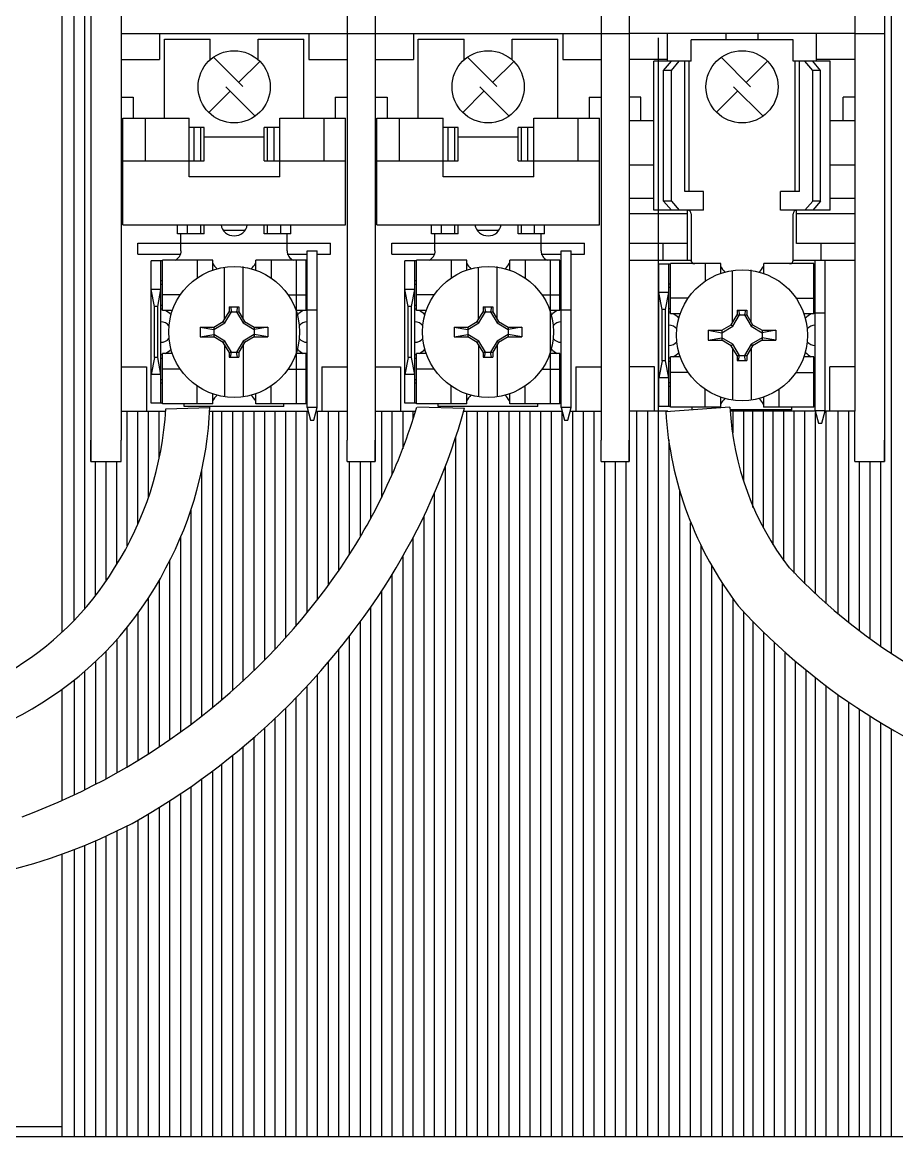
# Model space of a CAD drawing. Header units: inches. Extents: x 2 to 3359, y 2 to 2372.
# Drawn here: x 1812.7 to 1877.9, y 1817.7 to 1900.8 of the extents above; entities that cross this region are included whole.
import ezdxf

# ---------------------------------------------------------------- set-up
doc = ezdxf.new("R2010")
doc.units = ezdxf.units.IN
doc.header["$LTSCALE"] = 10
doc.header["$MEASUREMENT"] = 0
doc.layers.add('PSYMS', color=7, linetype='Continuous')

# ---------------------------------------------------------------- blocks, each defined once
blk = doc.blocks.new('E0919202')
for p, q in [((0.9527, 0.8585), (0.9527, 6.437)), ((0.9879, 0.8931), (0.9879, 6.437)), ((1.0191, 0.9273), (1.0191, 6.437)), ((3.3885, 0.7955), (3.3885, 6.437)), ((1.0369, 4.4845), (1.0369, 1.3595)), ((1.0369, 4.4845), (1.0369, 1.3595)), ((1.8719, 4.4845), (1.8719, 1.3595)), ((1.8719, 4.4845), (1.8719, 1.3595)), ((2.6179, 4.4845), (2.6179, 1.3595)), ((3.3685, 4.4845), (3.3685, 1.3595)), ((3.3685, 4.4845), (3.3685, 1.3595)), ((1.7899, 4.3369), (1.7899, 1.422)), ((2.5359, 4.3369), (2.5359, 1.422)), ((3.2815, 4.3369), (3.2815, 1.507)), ((1.1259, 3.0209), (1.1259, 1.422)), ((1.1259, 2.6157), (1.7899, 2.6157)), ((1.2389, 2.6157), (1.2389, 2.5395)), ((1.2528, 2.5994), (1.3871, 2.5994)), ((1.2528, 2.367), (1.2528, 2.5994)), ((1.3871, 2.5382), (1.3871, 2.5994)), ((1.5287, 2.5994), (1.6629, 2.5994)), ((1.5287, 2.5382), (1.5287, 2.5994)), ((1.6629, 2.367), (1.6629, 2.5994)), ((1.6769, 2.6157), (1.6769, 2.5395)), ((1.7899, 2.6157), (1.8719, 2.6157)), ((1.8719, 2.6157), (2.5359, 2.6157)), ((1.9849, 2.6157), (1.9849, 2.5395)), ((1.9988, 2.5994), (2.1331, 2.5994)), ((1.9988, 2.367), (1.9988, 2.5994)), ((2.1331, 2.5382), (2.1331, 2.5994)), ((2.2747, 2.5994), (2.4089, 2.5994)), ((2.2747, 2.5382), (2.2747, 2.5994)), ((2.4089, 2.367), (2.4089, 2.5994)), ((2.4229, 2.6157), (2.4229, 2.5395)), ((2.5359, 2.6157), (2.6179, 2.6157)), ((3.2819, 2.6158), (2.6179, 2.6158)), ((2.7048, -0.623), (2.7048, 2.6036)), ((2.7309, 2.5345), (2.7309, 2.6158)), ((3.0999, 2.597), (2.7999, 2.597)), ((2.7999, 2.5345), (2.7999, 2.597)), ((2.9029, 2.597), (2.9029, 2.6158)), ((2.9969, 2.597), (2.9969, 2.6158)), ((3.0999, 2.5345), (3.0999, 2.597)), ((3.1689, 2.5345), (3.1689, 2.6158)), ((3.2815, 2.6157), (3.3685, 2.6157)), ((1.1259, 2.5395), (1.2389, 2.5395)), ((1.4832, 2.46), (1.3969, 2.5463)), ((1.5331, 2.5339), (1.4706, 2.4717)), ((1.6769, 2.5395), (1.7899, 2.5395)), ((1.8719, 2.5395), (1.9849, 2.5395)), ((2.2292, 2.46), (2.1429, 2.5463)), ((2.2791, 2.5339), (2.2166, 2.4717)), ((2.4229, 2.5395), (2.5359, 2.5395)), ((2.7309, 2.5395), (2.6179, 2.5395)), ((2.6909, 2.097), (2.6909, 2.5345)), ((2.7999, 2.5345), (2.6909, 2.5345)), ((2.7194, 2.5074), (2.7421, 2.5345)), ((2.7421, 2.5074), (2.7655, 2.5345)), ((2.7817, 2.152), (2.7817, 2.5345)), ((2.7941, 2.152), (2.7941, 2.5345)), ((2.8884, 2.5462), (2.9748, 2.4595)), ((2.9621, 2.4724), (3.0246, 2.5346)), ((3.2089, 2.5345), (3.0999, 2.5345)), ((3.1058, 2.152), (3.1058, 2.5345)), ((3.1182, 2.152), (3.1182, 2.5345)), ((3.1578, 2.5074), (3.1343, 2.5345)), ((3.1804, 2.5074), (3.1578, 2.5345)), ((3.2819, 2.5395), (3.1689, 2.5395)), ((3.2089, 2.097), (3.2089, 2.5345)), ((2.7194, 2.1241), (2.7194, 2.5074)), ((2.7421, 2.5074), (2.7194, 2.5074)), ((2.7421, 2.1241), (2.7421, 2.5074)), ((3.1578, 2.1241), (3.1578, 2.5074)), ((3.1804, 2.5074), (3.1578, 2.5074)), ((3.1804, 2.1241), (3.1804, 2.5074)), ((1.5197, 2.3735), (1.4334, 2.4597)), ((2.2657, 2.3735), (2.1794, 2.4597)), ((2.925, 2.4595), (3.0115, 2.3735)), ((2.9641, 2.4737), (2.967, 2.4766)), ((1.1259, 2.4295), (1.1609, 2.4295)), ((1.1609, 2.4295), (1.1609, 2.367)), ((1.4457, 2.4466), (1.3832, 2.3844)), ((1.7549, 2.4295), (1.7549, 2.367)), ((1.7549, 2.4295), (1.7899, 2.4295)), ((1.8719, 2.4295), (1.9069, 2.4295)), ((1.9069, 2.4295), (1.9069, 2.367)), ((2.1917, 2.4466), (2.1292, 2.3844)), ((2.5009, 2.4295), (2.5009, 2.367)), ((2.5009, 2.4295), (2.5359, 2.4295)), ((2.6529, 2.4295), (2.6179, 2.4295)), ((2.6529, 2.3595), (2.6529, 2.4295)), ((2.8747, 2.3851), (2.9372, 2.4473)), ((2.9329, 2.4424), (2.9358, 2.4454)), ((3.2469, 2.3595), (3.2469, 2.4295)), ((3.2819, 2.4295), (3.2469, 2.4295)), ((1.1307, 2.367), (1.326, 2.367)), ((1.1307, 2.0545), (1.1307, 2.367)), ((1.1966, 2.367), (1.1966, 2.242)), ((1.326, 2.1951), (1.326, 2.367)), ((1.5921, 2.1951), (1.5921, 2.367)), ((1.5921, 2.367), (1.785, 2.367)), ((1.7215, 2.367), (1.7215, 2.242)), ((1.785, 2.0545), (1.785, 2.367)), ((1.8767, 2.0545), (1.8767, 2.367)), ((1.8767, 2.367), (2.072, 2.367)), ((1.9426, 2.367), (1.9426, 2.242)), ((2.072, 2.1951), (2.072, 2.367)), ((2.3381, 2.367), (2.531, 2.367)), ((2.3381, 2.1951), (2.3381, 2.367)), ((2.4675, 2.367), (2.4675, 2.242)), ((2.531, 2.0545), (2.531, 2.367)), ((2.6909, 2.3595), (2.6179, 2.3595)), ((3.2819, 2.3595), (3.2089, 2.3595)), ((1.37, 2.3398), (1.326, 2.3398)), ((1.3407, 2.242), (1.3407, 2.3398)), ((1.3602, 2.242), (1.3602, 2.3398)), ((1.37, 2.242), (1.37, 2.3398)), ((1.5458, 2.242), (1.5458, 2.3398)), ((1.5921, 2.3398), (1.5458, 2.3398)), ((1.5555, 2.242), (1.5555, 2.3398)), ((1.575, 2.242), (1.575, 2.3398)), ((2.116, 2.3398), (2.072, 2.3398)), ((2.0867, 2.242), (2.0867, 2.3398)), ((2.1062, 2.242), (2.1062, 2.3398)), ((2.116, 2.242), (2.116, 2.3398)), ((2.2918, 2.242), (2.2918, 2.3398)), ((2.3381, 2.3398), (2.2918, 2.3398)), ((2.3015, 2.242), (2.3015, 2.3398)), ((2.321, 2.242), (2.321, 2.3398)), ((1.5458, 2.3117), (1.37, 2.3117)), ((2.2918, 2.3117), (2.116, 2.3117)), ((1.1307, 2.242), (1.37, 2.242)), ((1.5458, 2.242), (1.785, 2.242)), ((1.8767, 2.242), (2.116, 2.242)), ((2.2918, 2.242), (2.531, 2.242)), ((2.6909, 2.2295), (2.6179, 2.2295)), ((3.2819, 2.2295), (3.2089, 2.2295)), ((1.5921, 2.1951), (1.326, 2.1951)), ((2.3381, 2.1951), (2.072, 2.1951)), ((2.6909, 2.1315), (2.6179, 2.1315)), ((2.8369, 2.152), (2.7817, 2.152)), ((2.8369, 2.097), (2.8369, 2.152)), ((3.0629, 2.097), (3.0629, 2.152)), ((3.1182, 2.152), (3.0629, 2.152)), ((3.2819, 2.1315), (3.2089, 2.1315)), ((2.8369, 2.097), (2.6909, 2.097)), ((2.7421, 2.1241), (2.7194, 2.1241)), ((2.7194, 2.1241), (2.7421, 2.097)), ((2.7421, 2.1241), (2.7655, 2.097)), ((2.7899, 1.9495), (2.7899, 2.097)), ((3.2089, 2.097), (3.0629, 2.097)), ((3.1099, 1.9995), (3.1099, 2.097)), ((3.1578, 2.1241), (3.1343, 2.097)), ((3.1804, 2.1241), (3.1578, 2.1241)), ((3.1804, 2.1241), (3.1578, 2.097)), ((2.7899, 2.087), (2.6179, 2.087)), ((2.7999, 2.087), (2.7999, 1.95)), ((3.0999, 1.95), (3.0999, 2.087)), ((3.2819, 2.087), (3.1099, 2.087)), ((1.1307, 2.0545), (1.785, 2.0545)), ((1.2918, 2.0281), (1.2918, 2.0545)), ((1.3211, 2.0281), (1.3211, 2.0545)), ((1.3602, 2.0281), (1.3602, 2.0545)), ((1.37, 2.0281), (1.37, 2.0545)), ((1.4896, 2.0376), (1.4261, 2.0376)), ((1.5458, 2.0281), (1.5458, 2.0545)), ((1.5555, 2.0281), (1.5555, 2.0545)), ((1.5946, 2.0281), (1.5946, 2.0545)), ((1.6239, 2.0281), (1.6239, 2.0545)), ((1.8767, 2.0545), (2.531, 2.0545)), ((2.0378, 2.0281), (2.0378, 2.0545)), ((2.0671, 2.0281), (2.0671, 2.0545)), ((2.1062, 2.0281), (2.1062, 2.0545)), ((2.116, 2.0281), (2.116, 2.0545)), ((2.2356, 2.0376), (2.1721, 2.0376)), ((2.2918, 2.0281), (2.2918, 2.0545)), ((2.3015, 2.0281), (2.3015, 2.0545)), ((2.3406, 2.0281), (2.3406, 2.0545)), ((2.3699, 2.0281), (2.3699, 2.0545)), ((1.1747, 2.0001), (1.7411, 2.0001)), ((1.1747, 1.968), (1.1747, 2.0001)), ((1.37, 2.0281), (1.2918, 2.0281)), ((1.3016, 1.978), (1.3016, 2.0281)), ((1.6239, 2.0281), (1.5458, 2.0281)), ((1.6141, 1.978), (1.6141, 2.0281)), ((1.7411, 1.968), (1.7411, 2.0001)), ((1.9207, 2.0001), (2.4871, 2.0001)), ((1.9207, 1.968), (1.9207, 2.0001)), ((2.116, 2.0281), (2.0378, 2.0281)), ((2.0476, 1.978), (2.0476, 2.0281)), ((2.3699, 2.0281), (2.2918, 2.0281)), ((2.3601, 1.978), (2.3601, 2.0281)), ((2.4871, 1.968), (2.4871, 2.0001)), ((2.7899, 1.9995), (2.6179, 1.9995)), ((2.7179, 1.9495), (2.7179, 1.9995)), ((3.2819, 1.9995), (3.1099, 1.9995)), ((3.1819, 1.9495), (3.1819, 1.9995)), ((1.1747, 1.968), (1.3016, 1.968)), ((1.6141, 1.968), (1.6727, 1.968)), ((1.6727, 1.5175), (1.6727, 1.978)), ((1.6727, 1.978), (1.702, 1.978)), ((1.702, 1.5175), (1.702, 1.978)), ((1.702, 1.968), (1.7411, 1.968)), ((1.9207, 1.968), (2.0476, 1.968)), ((2.3601, 1.968), (2.4187, 1.968)), ((2.4187, 1.5175), (2.4187, 1.978)), ((2.4187, 1.978), (2.448, 1.978)), ((2.448, 1.5175), (2.448, 1.978)), ((2.448, 1.968), (2.4871, 1.968)), ((1.2137, 1.5305), (1.2137, 1.9481)), ((1.2473, 1.9481), (1.2137, 1.9481)), ((1.243, 1.5305), (1.243, 1.9481)), ((1.395, 1.9506), (1.2473, 1.9506)), ((1.2473, 1.8025), (1.2473, 1.9506)), ((1.3492, 1.9506), (1.3492, 1.8979)), ((1.395, 1.9212), (1.395, 1.9506)), ((1.4847, 1.7783), (1.4847, 1.9316)), ((1.669, 1.9506), (1.5213, 1.9506)), ((1.5213, 1.9212), (1.5213, 1.9506)), ((1.5671, 1.9506), (1.5671, 1.8979)), ((1.6404, 1.9495), (1.6404, 1.5286)), ((1.669, 1.8025), (1.669, 1.9506)), ((1.6727, 1.9481), (1.669, 1.9481)), ((1.9597, 1.5305), (1.9597, 1.9481)), ((1.9933, 1.9481), (1.9597, 1.9481)), ((1.989, 1.5305), (1.989, 1.9481)), ((1.9933, 1.8025), (1.9933, 1.9506)), ((2.141, 1.9506), (1.9933, 1.9506)), ((2.0952, 1.9506), (2.0952, 1.8979)), ((2.141, 1.9212), (2.141, 1.9506)), ((2.2307, 1.7783), (2.2307, 1.9316)), ((2.415, 1.9506), (2.2673, 1.9506)), ((2.2673, 1.9212), (2.2673, 1.9506)), ((2.3131, 1.9506), (2.3131, 1.8979)), ((2.3864, 1.9495), (2.3864, 1.5286)), ((2.415, 1.8025), (2.415, 1.9506)), ((2.4187, 1.9481), (2.415, 1.9481)), ((2.7999, 1.9495), (2.6179, 1.9495)), ((2.7058, 1.521), (2.7058, 1.9385)), ((2.7394, 1.9385), (2.7058, 1.9385)), ((2.7351, 1.521), (2.7351, 1.9385)), ((2.7394, 1.793), (2.7394, 1.941)), ((2.8871, 1.941), (2.7394, 1.941)), ((2.8413, 1.941), (2.8413, 1.8884)), ((2.8871, 1.9117), (2.8871, 1.941)), ((3.0134, 1.9117), (3.0134, 1.941)), ((3.1611, 1.941), (3.0134, 1.941)), ((3.2819, 1.9495), (3.0999, 1.9495)), ((3.1611, 1.793), (3.1611, 1.941)), ((3.1648, 1.9385), (3.1611, 1.9385)), ((3.1648, 1.508), (3.1648, 1.9495)), ((3.1941, 1.508), (3.1941, 1.9495)), ((1.4298, 1.7767), (1.4298, 1.9299)), ((2.1758, 1.7767), (2.1758, 1.9299)), ((2.9218, 1.7671), (2.9218, 1.9204)), ((2.9768, 1.7688), (2.9768, 1.922)), ((1.2473, 1.8895), (1.243, 1.8895)), ((1.2473, 1.8795), (1.243, 1.8795)), ((1.6727, 1.8895), (1.669, 1.8895)), ((1.6727, 1.8795), (1.669, 1.8795)), ((1.9933, 1.8895), (1.989, 1.8895)), ((1.9933, 1.8795), (1.989, 1.8795)), ((2.4187, 1.8895), (2.415, 1.8895)), ((2.4187, 1.8795), (2.415, 1.8795)), ((2.7394, 1.88), (2.7351, 1.88)), ((2.7394, 1.87), (2.7351, 1.87)), ((3.1648, 1.88), (3.1611, 1.88)), ((3.1648, 1.87), (3.1611, 1.87)), ((1.2235, 1.8148), (1.2137, 1.8648)), ((1.243, 1.8648), (1.2137, 1.8648)), ((1.2333, 1.8148), (1.243, 1.8648)), ((1.2998, 1.8485), (1.2473, 1.8485)), ((1.6159, 1.8485), (1.6684, 1.8485)), ((1.9695, 1.8148), (1.9597, 1.8648)), ((1.989, 1.8648), (1.9597, 1.8648)), ((1.9793, 1.8148), (1.989, 1.8648)), ((2.0458, 1.8485), (1.9933, 1.8485)), ((2.3619, 1.8485), (2.4144, 1.8485)), ((2.7155, 1.8053), (2.7058, 1.8552)), ((2.7351, 1.8552), (2.7058, 1.8552)), ((2.7253, 1.8053), (2.7351, 1.8552)), ((2.7918, 1.839), (2.7394, 1.839)), ((3.108, 1.839), (3.1605, 1.839)), ((1.2235, 1.6648), (1.2235, 1.8148)), ((1.2333, 1.8148), (1.2235, 1.8148)), ((1.2333, 1.6648), (1.2333, 1.8148)), ((1.2473, 1.817), (1.243, 1.817)), ((1.2473, 1.8071), (1.243, 1.8071)), ((1.2766, 1.8025), (1.2473, 1.8025)), ((1.4432, 1.8134), (1.4719, 1.8134)), ((1.4432, 1.8134), (1.4432, 1.7992)), ((1.4475, 1.8134), (1.4499, 1.7992)), ((1.4676, 1.8134), (1.4652, 1.7992)), ((1.4719, 1.8134), (1.4719, 1.7992)), ((1.669, 1.8025), (1.6397, 1.8025)), ((1.6727, 1.817), (1.669, 1.817)), ((1.6727, 1.8071), (1.669, 1.8071)), ((1.702, 1.804), (1.6727, 1.804)), ((1.9695, 1.6648), (1.9695, 1.8148)), ((1.9793, 1.8148), (1.9695, 1.8148)), ((1.9793, 1.6648), (1.9793, 1.8148)), ((1.9933, 1.817), (1.989, 1.817)), ((1.9933, 1.8071), (1.989, 1.8071)), ((2.0226, 1.8025), (1.9933, 1.8025)), ((2.1892, 1.8134), (2.2179, 1.8134)), ((2.1892, 1.8134), (2.1892, 1.7992)), ((2.1935, 1.8134), (2.1959, 1.7992)), ((2.2136, 1.8134), (2.2112, 1.7992)), ((2.2179, 1.8134), (2.2179, 1.7992)), ((2.415, 1.8025), (2.3857, 1.8025)), ((2.4187, 1.817), (2.415, 1.817)), ((2.4187, 1.8071), (2.415, 1.8071)), ((2.448, 1.804), (2.4187, 1.804)), ((2.7155, 1.6552), (2.7155, 1.8053)), ((2.7253, 1.8053), (2.7155, 1.8053)), ((2.7253, 1.6552), (2.7253, 1.8053)), ((2.7394, 1.8075), (2.7351, 1.8075)), ((2.9353, 1.8038), (2.964, 1.8038)), ((2.9353, 1.8038), (2.9353, 1.7896)), ((2.9395, 1.8038), (2.942, 1.7896)), ((2.9597, 1.8038), (2.9572, 1.7896)), ((2.964, 1.8038), (2.964, 1.7896)), ((3.1648, 1.8075), (3.1611, 1.8075)), ((1.398, 1.7541), (1.4261, 1.7706)), ((1.4261, 1.7706), (1.4432, 1.7992)), ((1.4261, 1.7706), (1.431, 1.7662)), ((1.431, 1.7662), (1.4499, 1.7992)), ((1.4432, 1.7992), (1.4719, 1.7992)), ((1.4652, 1.7992), (1.4841, 1.7662)), ((1.4719, 1.7992), (1.4884, 1.7706)), ((1.4884, 1.7706), (1.4841, 1.7662)), ((1.4884, 1.7706), (1.5171, 1.7541)), ((2.144, 1.7541), (2.1721, 1.7706)), ((2.1721, 1.7706), (2.1892, 1.7992)), ((2.1721, 1.7706), (2.177, 1.7662)), ((2.177, 1.7662), (2.1959, 1.7992)), ((2.1892, 1.7992), (2.2179, 1.7992)), ((2.2112, 1.7992), (2.2301, 1.7662)), ((2.2179, 1.7992), (2.2344, 1.7706)), ((2.2344, 1.7706), (2.2301, 1.7662)), ((2.2344, 1.7706), (2.2631, 1.7541)), ((2.7394, 1.7975), (2.7351, 1.7975)), ((2.7686, 1.793), (2.7394, 1.793)), ((2.9182, 1.761), (2.9353, 1.7896)), ((2.9231, 1.7566), (2.942, 1.7896)), ((2.9353, 1.7896), (2.964, 1.7896)), ((2.9572, 1.7896), (2.9762, 1.7566)), ((2.964, 1.7896), (2.9804, 1.761)), ((3.1611, 1.793), (3.1318, 1.793)), ((3.1648, 1.7975), (3.1611, 1.7975)), ((3.1941, 1.7945), (3.1648, 1.7945)), ((1.3584, 1.7541), (1.3584, 1.7251)), ((1.3584, 1.7541), (1.398, 1.7541)), ((1.3584, 1.7541), (1.398, 1.7471)), ((1.398, 1.7471), (1.431, 1.7662)), ((1.398, 1.7541), (1.398, 1.7251)), ((1.4841, 1.7662), (1.5171, 1.7472)), ((1.5567, 1.7541), (1.5171, 1.7472)), ((1.5171, 1.7541), (1.5567, 1.7541)), ((1.5171, 1.7541), (1.5171, 1.7251)), ((1.5567, 1.7541), (1.5567, 1.7251)), ((2.1044, 1.7541), (2.1044, 1.7251)), ((2.1044, 1.7541), (2.144, 1.7541)), ((2.1044, 1.7541), (2.144, 1.7471)), ((2.144, 1.7471), (2.177, 1.7662)), ((2.144, 1.7541), (2.144, 1.7251)), ((2.2301, 1.7662), (2.2631, 1.7472)), ((2.2631, 1.7541), (2.2631, 1.7251)), ((2.3027, 1.7541), (2.2631, 1.7472)), ((2.2631, 1.7541), (2.3027, 1.7541)), ((2.3027, 1.7541), (2.3027, 1.7251)), ((2.8504, 1.7446), (2.8901, 1.7375)), ((2.8504, 1.7446), (2.8901, 1.7446)), ((2.8504, 1.7446), (2.8504, 1.7156)), ((2.8901, 1.7446), (2.9182, 1.761)), ((2.8901, 1.7375), (2.9231, 1.7566)), ((2.8901, 1.7446), (2.8901, 1.7156)), ((2.9182, 1.761), (2.9231, 1.7566)), ((2.9804, 1.761), (2.9762, 1.7566)), ((2.9762, 1.7566), (3.0091, 1.7376)), ((2.9804, 1.761), (3.0091, 1.7446)), ((3.0488, 1.7446), (3.0091, 1.7376)), ((3.0091, 1.7446), (3.0488, 1.7446)), ((3.0091, 1.7446), (3.0091, 1.7156)), ((3.0488, 1.7446), (3.0488, 1.7156)), ((1.3584, 1.7251), (1.398, 1.7321)), ((1.3584, 1.7251), (1.398, 1.7251)), ((1.431, 1.7131), (1.398, 1.7321)), ((1.4261, 1.7086), (1.398, 1.7251)), ((1.431, 1.7131), (1.4261, 1.7086)), ((1.4432, 1.6801), (1.4261, 1.7086)), ((1.4298, 1.7026), (1.4298, 1.5493)), ((1.4499, 1.6801), (1.431, 1.7131)), ((1.4841, 1.7131), (1.4652, 1.6801)), ((1.4884, 1.7086), (1.4719, 1.6801)), ((1.5171, 1.7321), (1.4841, 1.7131)), ((1.4841, 1.7131), (1.4884, 1.7086)), ((1.4847, 1.7026), (1.4847, 1.5493)), ((1.5171, 1.7251), (1.4884, 1.7086)), ((1.5567, 1.7251), (1.5171, 1.7321)), ((1.5171, 1.7251), (1.5567, 1.7251)), ((2.1044, 1.7251), (2.144, 1.7321)), ((2.1044, 1.7251), (2.144, 1.7251)), ((2.177, 1.7131), (2.144, 1.7321)), ((2.1721, 1.7086), (2.144, 1.7251)), ((2.177, 1.7131), (2.1721, 1.7086)), ((2.1892, 1.6801), (2.1721, 1.7086)), ((2.1758, 1.7026), (2.1758, 1.5493)), ((2.1959, 1.6801), (2.177, 1.7131)), ((2.2301, 1.7131), (2.2112, 1.6801)), ((2.2344, 1.7086), (2.2179, 1.6801)), ((2.2631, 1.7321), (2.2301, 1.7131)), ((2.2301, 1.7131), (2.2344, 1.7086)), ((2.2307, 1.7026), (2.2307, 1.5493)), ((2.2631, 1.7251), (2.2344, 1.7086)), ((2.3027, 1.7251), (2.2631, 1.7321)), ((2.2631, 1.7251), (2.3027, 1.7251)), ((2.8504, 1.7156), (2.8901, 1.7226)), ((2.8504, 1.7156), (2.8901, 1.7156)), ((2.9231, 1.7035), (2.8901, 1.7226)), ((2.9182, 1.6991), (2.8901, 1.7156)), ((2.9231, 1.7035), (2.9182, 1.6991)), ((2.942, 1.6705), (2.9231, 1.7035)), ((2.9762, 1.7035), (2.9572, 1.6705)), ((3.0091, 1.7226), (2.9762, 1.7035)), ((2.9762, 1.7035), (2.9804, 1.6991)), ((3.0091, 1.7156), (2.9804, 1.6991)), ((3.0488, 1.7156), (3.0091, 1.7226)), ((3.0091, 1.7156), (3.0488, 1.7156)), ((1.2473, 1.6721), (1.243, 1.6721)), ((1.2473, 1.5286), (1.2473, 1.6765)), ((1.2766, 1.6765), (1.2473, 1.6765)), ((1.4432, 1.6801), (1.4719, 1.6801)), ((1.4432, 1.6801), (1.4432, 1.6658)), ((1.4475, 1.6658), (1.4499, 1.6801)), ((1.4676, 1.6658), (1.4652, 1.6801)), ((1.4719, 1.6801), (1.4719, 1.6658)), ((1.669, 1.6765), (1.6397, 1.6765)), ((1.669, 1.5286), (1.669, 1.6765)), ((1.6727, 1.6721), (1.669, 1.6721)), ((1.9933, 1.6721), (1.989, 1.6721)), ((1.9933, 1.5286), (1.9933, 1.6765)), ((2.0226, 1.6765), (1.9933, 1.6765)), ((2.1892, 1.6801), (2.2179, 1.6801)), ((2.1892, 1.6801), (2.1892, 1.6658)), ((2.1935, 1.6658), (2.1959, 1.6801)), ((2.2136, 1.6658), (2.2112, 1.6801)), ((2.2179, 1.6801), (2.2179, 1.6658)), ((2.415, 1.6765), (2.3857, 1.6765)), ((2.415, 1.5286), (2.415, 1.6765)), ((2.4187, 1.6721), (2.415, 1.6721)), ((2.9353, 1.6705), (2.9182, 1.6991)), ((2.9218, 1.693), (2.9218, 1.5398)), ((2.9353, 1.6705), (2.964, 1.6705)), ((2.9353, 1.6705), (2.9353, 1.6563)), ((2.9395, 1.6563), (2.942, 1.6705)), ((2.9597, 1.6563), (2.9572, 1.6705)), ((2.9804, 1.6991), (2.964, 1.6705)), ((2.964, 1.6705), (2.964, 1.6563)), ((2.9768, 1.693), (2.9768, 1.5398)), ((1.1259, 1.637), (1.2004, 1.637)), ((1.2004, 1.637), (1.2004, 1.507)), ((1.2235, 1.6648), (1.2137, 1.6148)), ((1.2333, 1.6648), (1.2235, 1.6648)), ((1.243, 1.6148), (1.2333, 1.6648)), ((1.2473, 1.6621), (1.243, 1.6621)), ((1.4432, 1.6658), (1.4719, 1.6658)), ((1.6727, 1.6621), (1.669, 1.6621)), ((1.7154, 1.637), (1.7154, 1.507)), ((1.7154, 1.637), (1.7899, 1.637)), ((1.8719, 1.637), (1.9464, 1.637)), ((1.9464, 1.637), (1.9464, 1.507)), ((1.9695, 1.6648), (1.9597, 1.6148)), ((1.9793, 1.6648), (1.9695, 1.6648)), ((1.989, 1.6148), (1.9793, 1.6648)), ((1.9933, 1.6621), (1.989, 1.6621)), ((2.1892, 1.6658), (2.2179, 1.6658)), ((2.4187, 1.6621), (2.415, 1.6621)), ((2.4614, 1.637), (2.4614, 1.507)), ((2.4614, 1.637), (2.5359, 1.637)), ((2.6924, 1.637), (2.6179, 1.637)), ((2.6924, 1.5071), (2.6924, 1.637)), ((2.7155, 1.6552), (2.7058, 1.6053)), ((2.7253, 1.6552), (2.7155, 1.6552)), ((2.7351, 1.6053), (2.7253, 1.6552)), ((2.7394, 1.6625), (2.7351, 1.6625)), ((2.7394, 1.6525), (2.7351, 1.6525)), ((2.7394, 1.519), (2.7394, 1.667)), ((2.7686, 1.667), (2.7394, 1.667)), ((2.9353, 1.6563), (2.964, 1.6563)), ((3.1611, 1.667), (3.1318, 1.667)), ((3.1611, 1.519), (3.1611, 1.667)), ((3.1648, 1.6625), (3.1611, 1.6625)), ((3.1648, 1.6525), (3.1611, 1.6525)), ((3.2074, 1.5071), (3.2074, 1.637)), ((3.2819, 1.637), (3.2074, 1.637)), ((1.243, 1.6148), (1.2137, 1.6148)), ((1.2998, 1.6306), (1.2473, 1.6306)), ((1.6159, 1.6306), (1.6684, 1.6306)), ((1.989, 1.6148), (1.9597, 1.6148)), ((2.0458, 1.6306), (1.9933, 1.6306)), ((2.3619, 1.6306), (2.4144, 1.6306)), ((2.7351, 1.6053), (2.7058, 1.6053)), ((2.7918, 1.6211), (2.7394, 1.6211)), ((3.108, 1.6211), (3.1605, 1.6211)), ((1.2473, 1.5996), (1.243, 1.5996)), ((1.2473, 1.5895), (1.243, 1.5895)), ((1.3492, 1.5286), (1.3492, 1.5812)), ((1.5671, 1.5286), (1.5671, 1.5812)), ((1.6727, 1.5996), (1.669, 1.5996)), ((1.6727, 1.5895), (1.669, 1.5895)), ((1.9933, 1.5996), (1.989, 1.5996)), ((1.9933, 1.5895), (1.989, 1.5895)), ((2.0952, 1.5286), (2.0952, 1.5812)), ((2.3131, 1.5286), (2.3131, 1.5812)), ((2.4187, 1.5996), (2.415, 1.5996)), ((2.4187, 1.5895), (2.415, 1.5895)), ((2.7394, 1.59), (2.7351, 1.59)), ((2.7394, 1.58), (2.7351, 1.58)), ((2.8413, 1.519), (2.8413, 1.5717)), ((3.0592, 1.519), (3.0592, 1.5717)), ((3.1648, 1.59), (3.1611, 1.59)), ((3.1648, 1.58), (3.1611, 1.58)), ((1.395, 1.5286), (1.395, 1.5579)), ((1.5213, 1.5286), (1.5213, 1.5579)), ((2.141, 1.5286), (2.141, 1.5579)), ((2.2673, 1.5286), (2.2673, 1.5579)), ((2.8871, 1.519), (2.8871, 1.5484)), ((3.0134, 1.519), (3.0134, 1.5484)), ((1.1259, 1.507), (1.2567, 1.507)), ((1.1441, 1.1114), (1.1441, 1.507)), ((1.1754, 1.1754), (1.1754, 1.507)), ((1.2066, 1.2551), (1.2066, 1.507)), ((1.2473, 1.5305), (1.2137, 1.5305)), ((1.2379, 1.3688), (1.2379, 1.507)), ((1.395, 1.5286), (1.2473, 1.5286)), ((1.2571, 1.514), (1.3865, 1.5184)), ((1.3114, 1.5205), (1.3114, 1.5305)), ((1.6043, 1.5205), (1.3114, 1.5205)), ((1.6043, 1.5205), (1.3114, 1.5205)), ((1.386, 1.507), (1.6755, 1.507)), ((1.3941, 1.507), (1.3941, 0.6371)), ((1.4216, 0.66), (1.4216, 1.507)), ((1.4529, 1.507), (1.4529, 0.6871)), ((1.4841, 0.7153), (1.4841, 1.507)), ((1.5154, 1.507), (1.5154, 0.7449)), ((1.669, 1.5286), (1.5213, 1.5286)), ((1.5466, 1.507), (1.5466, 0.7757)), ((1.5779, 0.808), (1.5779, 1.507)), ((1.6043, 1.5205), (1.6043, 1.5286)), ((1.6091, 1.507), (1.6091, 0.8419)), ((1.6404, 0.8773), (1.6404, 1.507)), ((1.6727, 1.5305), (1.669, 1.5305)), ((1.6716, 1.507), (1.6716, 0.9146)), ((1.702, 1.5175), (1.6727, 1.5175)), ((1.6727, 1.5175), (1.6825, 1.481)), ((1.6922, 1.481), (1.702, 1.5175)), ((1.6992, 1.507), (1.7899, 1.507)), ((1.7029, 0.9538), (1.7029, 1.507)), ((1.7341, 1.507), (1.7341, 0.9952)), ((1.7654, 1.039), (1.7654, 1.507)), ((1.8719, 1.507), (1.991, 1.507)), ((1.8904, 1.507), (1.8904, 1.2529)), ((1.9216, 1.3201), (1.9216, 1.507)), ((1.9529, 1.507), (1.9529, 1.3963)), ((1.9933, 1.5305), (1.9597, 1.5305)), ((1.9841, 1.4852), (1.9841, 1.507)), ((2.141, 1.5286), (1.9933, 1.5286)), ((1.9962, 1.5196), (2.1347, 1.5157)), ((2.0574, 1.5205), (2.0574, 1.5305)), ((2.3503, 1.5205), (2.0574, 1.5205)), ((2.3503, 1.5205), (2.0574, 1.5205)), ((2.1322, 1.507), (2.4215, 1.507)), ((2.1404, 1.507), (2.1404, -0.623)), ((2.1716, 1.507), (2.1716, -0.623)), ((2.2029, -0.623), (2.2029, 1.507)), ((2.2341, 1.507), (2.2341, -0.623)), ((2.2654, -0.623), (2.2654, 1.507)), ((2.415, 1.5286), (2.2673, 1.5286)), ((2.2966, -0.623), (2.2966, 1.507)), ((2.3279, -0.623), (2.3279, 1.507)), ((2.3503, 1.5205), (2.3503, 1.5305)), ((2.3591, -0.623), (2.3591, 1.507)), ((2.3904, -0.623), (2.3904, 1.507)), ((2.4187, 1.5305), (2.415, 1.5305)), ((2.448, 1.5175), (2.4187, 1.5175)), ((2.4187, 1.5175), (2.4285, 1.481)), ((2.4216, -0.623), (2.4216, 1.507)), ((2.4382, 1.481), (2.448, 1.5175)), ((2.4452, 1.507), (2.5359, 1.507)), ((2.4529, -0.623), (2.4529, 1.507)), ((2.4841, -0.623), (2.4841, 1.507)), ((2.5154, -0.623), (2.5154, 1.507)), ((2.7316, 1.507), (2.6179, 1.507)), ((2.6179, 1.507), (2.6179, 1.3595)), ((2.6404, -0.623), (2.6404, 1.507)), ((2.6735, -0.623), (2.6735, 1.507)), ((2.7394, 1.521), (2.7058, 1.521)), ((2.7256, 1.5066), (2.9144, 1.5196)), ((2.8871, 1.519), (2.7394, 1.519)), ((2.8034, 1.5119), (2.8034, 1.519)), ((3.0964, 1.511), (2.9151, 1.511)), ((3.1651, 1.507), (2.9155, 1.507)), ((2.9235, 1.4433), (2.9235, 1.507)), ((2.9548, 1.3034), (2.9548, 1.507)), ((2.9815, 1.2239), (2.9815, 1.507)), ((3.0127, 1.1645), (3.0127, 1.507)), ((3.1435, 1.519), (3.0131, 1.519)), ((3.0417, 1.1144), (3.0417, 1.507)), ((3.0729, 1.068), (3.0729, 1.507)), ((3.0964, 1.511), (3.0964, 1.519)), ((3.1032, 1.0319), (3.1032, 1.507)), ((3.1344, 1.0006), (3.1344, 1.507)), ((3.1611, 1.519), (3.1435, 1.519)), ((3.1648, 1.521), (3.1611, 1.521)), ((3.1941, 1.508), (3.1648, 1.508)), ((3.1648, 1.508), (3.1745, 1.4715)), ((3.1843, 1.4715), (3.1941, 1.508)), ((3.2819, 1.507), (3.1938, 1.507)), ((3.1973, 0.9422), (3.1973, 1.507)), ((3.2323, 0.9121), (3.2323, 1.507)), ((3.2635, 0.8865), (3.2635, 1.507)), ((3.2815, 1.3595), (3.2815, 1.507)), ((1.6825, 1.481), (1.6922, 1.481)), ((2.4285, 1.481), (2.4382, 1.481)), ((3.166, 0.9705), (3.166, 1.5034)), ((3.1745, 1.4715), (3.1843, 1.4715)), ((1.0369, 1.3595), (1.0369, 1.422)), ((1.1259, 1.3595), (1.1259, 1.422)), ((1.7899, 1.3595), (1.7899, 1.422)), ((1.8719, 1.3595), (1.8719, 1.422)), ((2.1091, -0.623), (2.1091, 1.432)), ((2.5359, 1.3595), (2.5359, 1.422)), ((2.6179, 1.3595), (2.6179, 1.422)), ((2.736, -0.623), (2.736, 1.4226)), ((3.2815, 1.3595), (3.2815, 1.422)), ((3.3685, 1.3595), (3.3685, 1.422)), ((1.0369, 1.3595), (1.1259, 1.3595)), ((1.0369, 1.3595), (1.1259, 1.3595)), ((1.0504, 0.9655), (1.0504, 1.3595)), ((1.0816, 1.0085), (1.0816, 1.3595)), ((1.1129, 1.0573), (1.1129, 1.3595)), ((1.7899, 1.3595), (1.8719, 1.3595)), ((1.7899, 1.3595), (1.8719, 1.3595)), ((1.7966, 1.0862), (1.7966, 1.3595)), ((1.8279, 1.3595), (1.8279, 1.1371)), ((1.8591, 1.1923), (1.8591, 1.3595)), ((2.0779, 1.3443), (2.0779, -0.623)), ((2.5359, 1.3595), (2.6179, 1.3595)), ((2.5359, 1.3595), (2.6179, 1.3595)), ((2.5466, -0.623), (2.5466, 1.3595)), ((2.5779, -0.623), (2.5779, 1.3595)), ((2.6091, -0.623), (2.6091, 1.3595)), ((3.2815, 1.3595), (3.3685, 1.3595)), ((3.2815, 1.3595), (3.3685, 1.3595)), ((3.2948, 0.8622), (3.2948, 1.3595)), ((3.326, 0.8389), (3.326, 1.3595)), ((3.3573, 0.8167), (3.3573, 1.3595)), ((1.3629, 0.6121), (1.3629, 1.3334)), ((2.7673, -0.623), (2.7673, 1.2776)), ((2.0466, -0.623), (2.0466, 1.2678)), ((1.3316, 0.5881), (1.3316, 1.219)), ((2.0154, 1.1994), (2.0154, -0.623)), ((2.7985, -0.623), (2.7985, 1.1793)), ((1.3004, 1.1363), (1.3004, 0.565)), ((1.9841, -0.623), (1.9841, 1.1372)), ((1.9529, 1.0801), (1.9529, -0.623)), ((2.8298, -0.623), (2.8298, 1.1117)), ((1.2691, 0.5429), (1.2691, 1.0692)), ((2.861, -0.623), (2.861, 1.0525)), ((1.9216, -0.623), (1.9216, 1.0273)), ((1.2379, 1.0106), (1.2379, 0.5217)), ((2.8923, -0.623), (2.8923, 1.0012)), ((1.2066, 0.5014), (1.2066, 0.9592)), ((1.8904, 0.9783), (1.8904, -0.623)), ((2.9235, -0.623), (2.9235, 0.9557)), ((1.8591, -0.623), (1.8591, 0.9321)), ((2.9548, -0.623), (2.9548, 0.918)), ((1.1754, 0.9138), (1.1754, 0.4819)), ((1.8279, 0.8884), (1.8279, -0.623)), ((2.9823, -0.623), (2.9823, 0.8893)), ((1.1441, 0.4632), (1.1441, 0.8731)), ((3.0135, -0.623), (3.0135, 0.8581)), ((1.1129, 0.8363), (1.1129, 0.4452)), ((1.7966, -0.623), (1.7966, 0.8469)), ((3.0448, -0.623), (3.0448, 0.8283)), ((1.0816, 0.428), (1.0816, 0.8027)), ((1.7654, -0.623), (1.7654, 0.8074)), ((3.076, -0.623), (3.076, 0.7998)), ((1.0504, 0.772), (1.0504, 0.4116)), ((1.7341, 0.7698), (1.7341, -0.623)), ((3.1073, -0.623), (3.1073, 0.7726)), ((1.0191, 0.3958), (1.0191, 0.7438)), ((1.7029, -0.623), (1.7029, 0.7339)), ((3.1385, -0.623), (3.1385, 0.7465)), ((3.166, -0.623), (3.166, 0.7245)), ((0.9527, 0.3646), (0.9527, 0.691)), ((0.9879, 0.7179), (0.9879, 0.3808)), ((1.6716, 0.6996), (1.6716, -0.623)), ((3.1973, -0.623), (3.1973, 0.7005)), ((1.6404, -0.623), (1.6404, 0.6668)), ((3.2323, -0.623), (3.2323, 0.6748)), ((1.6091, 0.6353), (1.6091, -0.623)), ((3.2635, -0.623), (3.2635, 0.6528)), ((3.2948, -0.623), (3.2948, 0.6318)), ((1.5779, -0.623), (1.5779, 0.6052)), ((3.326, -0.623), (3.326, 0.6117)), ((3.3573, -0.623), (3.3573, 0.5924)), ((1.5466, 0.5762), (1.5466, -0.623)), ((3.3885, -0.623), (3.3885, 0.5739)), ((1.5154, 0.5484), (1.5154, -0.623)), ((1.4529, 0.4959), (1.4529, -0.623)), ((1.4841, -0.623), (1.4841, 0.5216)), ((1.4216, -0.623), (1.4216, 0.4712)), ((1.3629, -0.623), (1.3629, 0.4272)), ((1.3941, 0.4502), (1.3941, -0.623)), ((1.3316, -0.623), (1.3316, 0.4051)), ((1.2691, -0.623), (1.2691, 0.3634)), ((1.3004, 0.3838), (1.3004, -0.623)), ((1.2379, 0.3437), (1.2379, -0.623)), ((1.1754, 0.3065), (1.1754, -0.623)), ((1.2066, -0.623), (1.2066, 0.3247)), ((1.1129, 0.2743), (1.1129, -0.623)), ((1.1441, -0.623), (1.1441, 0.2897)), ((1.0191, -0.623), (1.0191, 0.2327)), ((1.0504, 0.2458), (1.0504, -0.623)), ((1.0816, -0.623), (1.0816, 0.2597)), ((0.9527, -0.623), (0.9527, 0.2071)), ((0.9879, 0.2203), (0.9879, -0.623)), ((0.7827, -0.593), (0.9527, -0.593)), ((4.8377, -0.623), (-0.4323, -0.623))]:
    blk.add_line(p, q)
for centre, radius in [((1.4579, 2.4595), 0.106), ((2.2039, 2.4595), 0.106), ((2.9499, 2.4595), 0.106), ((1.4579, 1.7396), 0.1923), ((2.2039, 1.7396), 0.1923), ((2.9499, 1.73), 0.1923)]:
    blk.add_circle(centre, radius)
for centre, radius, start, end in [((2.7899, 2.087), 0.01, 0, 90), ((3.1099, 2.087), 0.01, 90, 180), ((1.4579, 2.061), 0.0391, 189.671, 350.329), ((2.2039, 2.061), 0.0391, 189.671, 350.329), ((1.2723, 1.978), 0.03, 293.54, 0), ((1.6434, 1.978), 0.03, 180, 246.46), ((2.0183, 1.978), 0.03, 293.54, 0), ((2.3894, 1.978), 0.03, 180, 246.46), ((1.4579, 1.9766), 0.072, 208.955, 225.622), ((1.4579, 1.9766), 0.072, 314.376, 331.045), ((2.2039, 1.9766), 0.072, 208.955, 225.622), ((2.2039, 1.9766), 0.072, 314.376, 331.045), ((2.8099, 1.95), 0.01, 180, 270), ((2.9499, 1.967), 0.072, 208.9547, 225.6218), ((2.9499, 1.967), 0.072, 314.376, 331.045), ((3.0899, 1.95), 0.01, 270, 0), ((1.221, 1.7396), 0.072, 44.379, 61.0451), ((1.6953, 1.7396), 0.072, 118.955, 135.622), ((1.967, 1.7396), 0.072, 44.379, 61.0451), ((2.4413, 1.7396), 0.072, 118.955, 135.622), ((1.243, 1.7393), 0.03, 38.5083, 90), ((1.6727, 1.7393), 0.03, 90, 141.502), ((1.989, 1.7393), 0.03, 38.5083, 90), ((2.4187, 1.7393), 0.03, 90, 141.502), ((2.7131, 1.73), 0.072, 44.379, 61.045), ((3.1873, 1.73), 0.072, 118.955, 135.622), ((2.7351, 1.7298), 0.03, 38.508, 90), ((3.1648, 1.7298), 0.03, 90, 141.502), ((1.243, 1.7393), 0.03, 270, 321.574), ((1.6727, 1.7393), 0.03, 218.426, 270), ((1.989, 1.7393), 0.03, 270, 321.574), ((2.4187, 1.7393), 0.03, 218.426, 270), ((2.7351, 1.7298), 0.03, 270, 321.574), ((3.1648, 1.7298), 0.03, 218.4265, 270), ((1.221, 1.7396), 0.072, 298.955, 315.621), ((1.6953, 1.7396), 0.072, 224.379, 241.045), ((1.967, 1.7396), 0.072, 298.955, 315.621), ((2.4413, 1.7396), 0.072, 224.379, 241.045), ((2.7131, 1.73), 0.072, 298.955, 315.621), ((3.1873, 1.73), 0.072, 224.3787, 241.045), ((1.4579, 1.5025), 0.072, 134.38, 151.045), ((1.4579, 1.5025), 0.072, 28.9545, 45.6221), ((2.2039, 1.5025), 0.072, 134.38, 151.045), ((2.2039, 1.5025), 0.072, 28.9545, 45.6221), ((2.9499, 1.493), 0.072, 134.38, 151.045), ((2.9499, 1.493), 0.072, 28.955, 45.622), ((0.2903, 1.5682), 0.9684, 327.4355, 356.792), ((0.2951, 1.5636), 1.0923, 331.7769, 357.6325), ((0.3501, 2.0095), 1.7161, 325.8847, 343.4059), ((0.2654, 2.04), 1.9415, 329.2383, 344.334), ((3.7712, 1.5713), 1.0476, 183.5411, 217.379), ((3.7552, 1.5612), 0.8419, 182.8756, 217.647), ((0.3504, 1.5066), 0.8848, 271.446, 328.7024), ((0.3538, 1.5124), 1.0166, 271.3244, 332.7525), ((0.1504, 2.1582), 1.9649, 290.4055, 325.5602), ((0.132, 2.1335), 2.1039, 299.2017, 328.908), ((4.3489, 2.245), 1.7387, 223.5493, 286.3286), ((4.3382, 2.2165), 1.8974, 222.4751, 285.263), ((0.3617, 1.8416), 1.738, 242.8175, 297.2867)]:
    blk.add_arc(centre, radius, start, end)

msp = doc.modelspace()

# ---------------------------------------------------------------- block references
at = {"layer": 'PSYMS', "xscale": 25.39999999999964, "yscale": 25.39999999999964, "zscale": 25.39999999999964}
msp.add_blockref('E0919202', (1791.447, 1833.482), dxfattribs=at)

doc.saveas('drawing.dxf')
